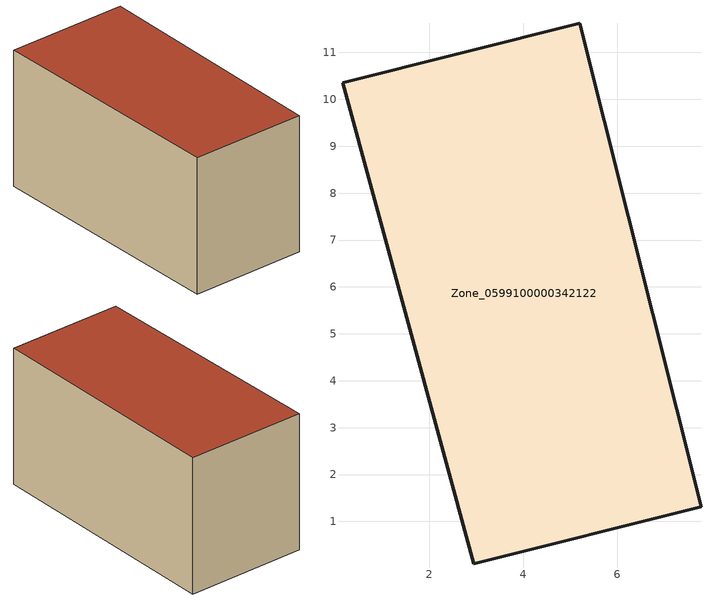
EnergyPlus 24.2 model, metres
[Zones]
Zone_0599100000342122
 floor ground (C_G): 5.2,11.62 7.79,1.31 2.95,0.1 0.15,10.36 z0
 wall outside (C_F): 5.2,11.62 0.15,10.36 2.95,0.1 7.79,1.31 5.2,11.62 z0:5.94
 roof outside (C_R): 7.79,1.31 5.2,11.62 0.15,10.36 2.95,0.1 z5.94
[BUILDING]
Pand.0599100000342122: North Axis=0; Terrain=City; Loads Convergence Tolerance Value=0.04; Temperature Convergence Tolerance Value=0.4; Solar Distribution=FullExterior; Maximum Number of Warmup Days=25; Minimum Number of Warmup Days=1
[Site:Location]
Rotterdam.The.Hague.AP_ZH_NLD Design_Conditions: Latitude=51.96; Longitude=4.45; Time Zone=1; Elevation=-4.5
[SITE:GROUNDTEMPERATURE:BUILDINGSURFACE]
18, 18, 18, 18, 18, 18, 18, 18, 18, 18, 18, 18
[MATERIAL] Thermal Absorptance=0.9; Solar Absorptance=0.7; Visible Absorptance=0.7
Name | Roughness | Thickness | Conductivity | Density | Specific Heat
G.TC.1992-2005 | MediumSmooth | 0.15 | 0.06 | 540 | 1210
F.TC.1992-2005 | Rough | 0.3 | 0.12 | 1920 | 840
R.TC.1992-2005 | MediumRough | 0.2 | 0.08 | 1500 | 1000
[CONSTRUCTION]
C_G: G.TC.1992-2005
C_F: F.TC.1992-2005
C_R: R.TC.1992-2005
[ZONE]
Zone_0599100000342122: Type=1; Multiplier=1; Ceiling Height=Autocalculate; Volume=Autocalculate; Floor Area=autocalculate; Part of Total Floor Area=Yes
[ZONEINFILTRATION:DESIGNFLOWRATE]
Infil_Zone_0599100000342122: Zone or ZoneList or Space or SpaceList=Zone_0599100000342122; Schedule=AlwaysOn; Design Flow Rate Calculation Method=Flow/Area; Flow Rate per Floor Area=0.0015; Constant Term Coefficient=1; Temperature Term Coefficient=0; Velocity Term Coefficient=0; Velocity Squared Term Coefficient=0
[HVACTEMPLATE:ZONE:IDEALLOADSAIRSYSTEM]
Zone_0599100000342122: Maximum Heating Supply Air Temperature=50; Minimum Cooling Supply Air Temperature=13; Maximum Heating Supply Air Humidity Ratio=0.0156; Minimum Cooling Supply Air Humidity Ratio=0.0077; Heating Limit=NoLimit; Cooling Limit=NoLimit; Dehumidification Control Type=ConstantSensibleHeatRatio; Cooling Sensible Heat Ratio=0.7; Dehumidification Setpoint=60; Humidification Control Type=None; Humidification Setpoint=30; Outdoor Air Method=None; Outdoor Air Flow Rate per Person=0.00944; Outdoor Air Flow Rate per Zone Floor Area=0; Outdoor Air Flow Rate per Zone=0; Demand Controlled Ventilation Type=None; Outdoor Air Economizer Type=NoEconomizer; Heat Recovery Type=None; Sensible Heat Recovery Effectiveness=0.7; Latent Heat Recovery Effectiveness=0.65
[ZONECONTROL:THERMOSTAT]
ThermostatControl_Zone_0599100000342122: Zone or ZoneList=Zone_0599100000342122; Control Type Schedule=DualSetpointControlType; Control 1=Thermostat_Zone_0599100000342122; Temperature Difference Between Cutout And Setpoint=0
[THERMOSTATSETPOINT:DUALSETPOINT]
Thermostat_Zone_0599100000342122: Heating Setpoint Temperature Schedule=HeatingSetpoint_Zone_0599100000342122; Cooling Setpoint Temperature Schedule=CoolingSetpoint_Zone_0599100000342122
[SCHEDULE:COMPACT]
HeatingSetpoint_Zone_0599100000342122: Through: 12/31, For: AllDays, Until: 24:00, 21
CoolingSetpoint_Zone_0599100000342122: Through: 12/31, For: AllDays, Until: 24:00, 24
DualSetpointControlType: Through: 12/31, For: AllDays, Until: 24:00, 4
AlwaysOn: Through: 12/31, For: AllDays, Until: 24:00, 1
